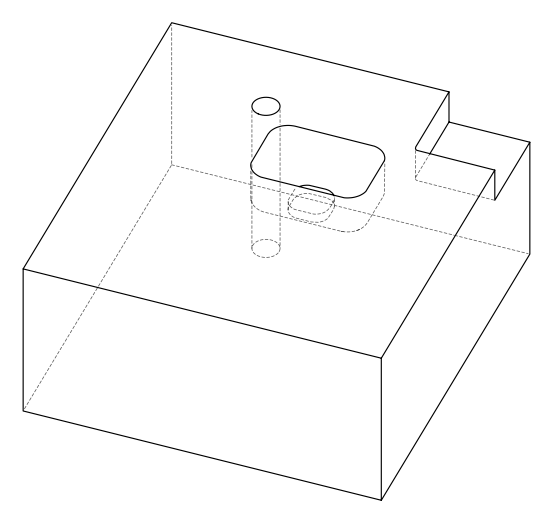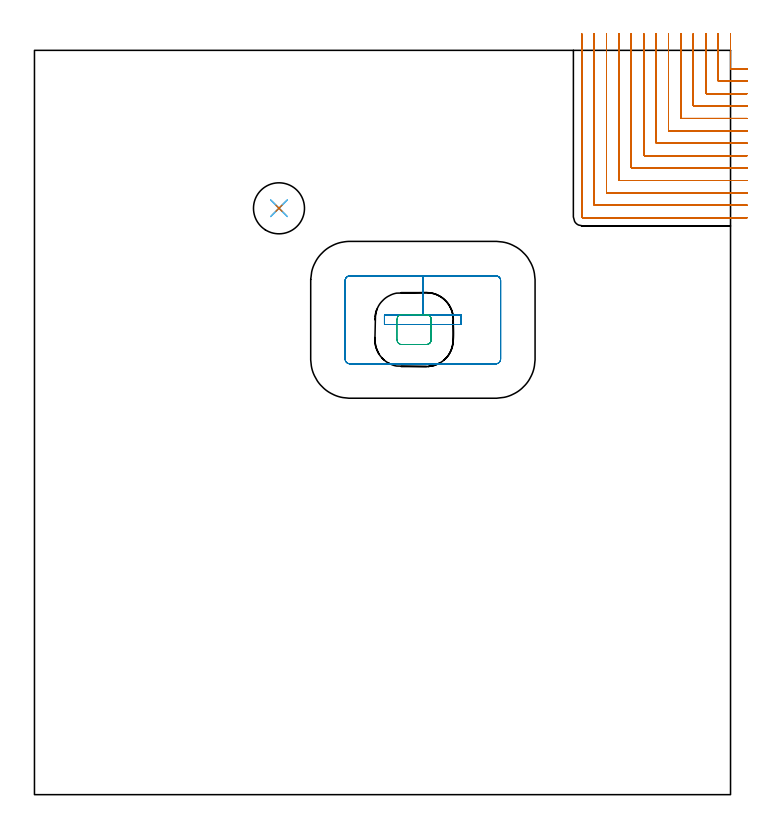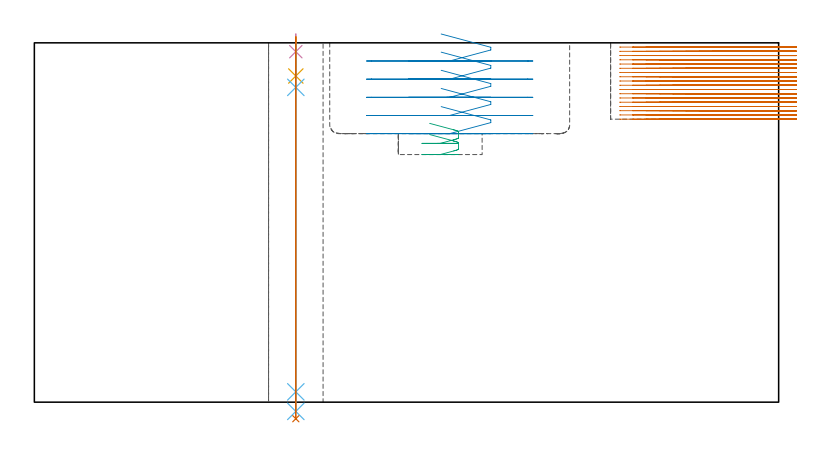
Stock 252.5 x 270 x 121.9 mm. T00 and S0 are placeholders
(PLAN: 7 operations, 6 tool changes, 43.9 min)
(1 MILL_CORNER_NOTCH_RECTANGULAR | CORNER_NOTCH_RECTANGULAR | NXT0201_008 | Follow Part, ap 1.5, ae 75% | 39.1 min | 93981 mm3)
(2 MILL_RECTANGULAR_POCKET | POCKET_RECTANGULAR_STRAIGHT | NXT0201_007 | Follow Part, ap 6.25, ae 75% | 3.24 min | 136791 mm3)
(3 MILL_RECTANGULAR_POCKET_1 | POCKET_RECTANGULAR_STRAIGHT_1 | UGT0201_008 | Follow Part, ap 4, ae 75% | 0.4 min | 4825 mm3)
(4 SPOT_DRILL | STEP1HOLE | NXT0321_9005460120000 | 0.05 min | 188 mm3)
(5 DRILL_BLIND_HOLE_INTO_CENTER | STEP1HOLE | NXT0301_046 | 0.05 min | 363 mm3)
(6 GUN_DRILL_THROUGH_HOLE | STEP1HOLE | UGT0307_003 | 0.59 min | 4269 mm3)
(7 SPADE_DRILL_TO_ENLARGE_THROUGH_HOLE | STEP1HOLE | UGT0306_009 | 0.52 min | 27923 mm3)
(TOOL NXT0201_008 | ENDMILL 6mm [2P460-0600-NA 1630] | D6 FL26 Z6)
(TOOL NXT0201_007 | ENDMILL 25mm [R216.25-25050GCK54P 1620] | D25 R3 FL54 Z5)
(TOOL UGT0201_008 | End Mill 16 mm | D16 FL32 Z4)
(TOOL NXT0321_9005460120000 | NC Spot Drill, 142deg, 12mm, Carbide, Uncoated | D12 PA142 FL30 Z2)
(TOOL NXT0301_046 | Carbide Drill 7.5mm [860.1-0750-038A1-MM 2214] | D7.5 PA140 FL53 Z2)
(TOOL UGT0307_003 | Gun Drill 7 mm | D7 PA130 FL24 Z1)
(TOOL UGT0306_009 | Spade Drill 18.5mm | D18.5 PA132 FL10 Z2)
(OP 1 MILL_CORNER_NOTCH_RECTANGULAR)
G17 G21 G94 G90
T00 M6
G54
G17 G0 G90 X252.5 Y276. S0 M3
G43 Z131.9 H1
Z120.461
G94 G1 Y273. F250.
Y263.596 F500.
G3 X252.796 Y263.3 R0.3
G1 X255.5
X258.5 F250.
G0 Z131.9
X248. Y276.
Z120.461
G1 Y273.
Y259.097 F500.
G3 X248.297 Y258.8 R0.3
G1 X255.5
X258.5 F250.
G0 Z131.9
X243.5 Y276.
Z120.461
G1 Y273.
Y254.597 F500.
G3 X243.797 Y254.3 R0.3
G1 X255.5
X258.5 F250.
G0 Z131.9
X239. Y276.
Z120.461
G1 Y273.
Y250.097 F500.
G3 X239.297 Y249.8 R0.3
G1 X255.5
X258.5 F250.
G0 Z131.9
X234.5 Y276.
Z120.461
G1 Y273.
Y245.597 F500.
G3 X234.797 Y245.3 R0.3
G1 X255.5
X258.5 F250.
G0 Z131.9
X230. Y276.
Z120.461
G1 Y273.
Y241.097 F500.
G3 X230.297 Y240.8 R0.3
G1 X255.5
X258.5 F250.
G0 Z131.9
X225.5 Y276.
Z120.461
G1 Y273.
Y236.597 F500.
G3 X225.797 Y236.3 R0.3
G1 X255.5
X258.5 F250.
G0 Z131.9
X221. Y276.
Z120.461
G1 Y273.
Y232.097 F500.
G3 X221.297 Y231.8 R0.3
G1 X255.5
X258.5 F250.
G0 Z131.9
X216.5 Y276.
Z120.461
G1 Y273.
Y227.598 F500.
G3 X216.798 Y227.3 R0.3
G1 X255.5
X258.5 F250.
G0 Z131.9
X212. Y276.
Z120.461
G1 Y273.
Y223.098 F500.
G3 X212.298 Y222.8 R0.3
G1 X255.5
X258.5 F250.
G0 Z131.9
X207.5 Y276.
Z120.461
G1 Y273.
Y218.598 F500.
G3 X207.798 Y218.3 R0.3
G1 X255.5
X258.5 F250.
G0 Z131.9
X203. Y276.
Z120.461
G1 Y273.
Y214.098 F500.
G3 X203.298 Y213.8 R0.3
G1 X255.5
X258.5 F250.
G0 Z131.9
X198.5 Y276.
Z120.461
G1 Y273.
Y209.6 F500.
G3 X198.8 Y209.3 R0.3
G1 X255.5
X258.5 F250.
G0 Z131.9
X252.5 Y276.
Z119.022
G1 Y273.
Y263.596 F500.
G3 X252.796 Y263.3 R0.3
G1 X255.5
X258.5 F250.
G0 Z131.9
X248. Y276.
Z119.022
G1 Y273.
Y259.097 F500.
G3 X248.297 Y258.8 R0.3
G1 X255.5
X258.5 F250.
G0 Z131.9
X243.5 Y276.
Z119.022
G1 Y273.
Y254.597 F500.
G3 X243.797 Y254.3 R0.3
G1 X255.5
X258.5 F250.
G0 Z131.9
X239. Y276.
Z119.022
G1 Y273.
Y250.097 F500.
G3 X239.297 Y249.8 R0.3
G1 X255.5
X258.5 F250.
G0 Z131.9
X234.5 Y276.
Z119.022
G1 Y273.
Y245.597 F500.
G3 X234.797 Y245.3 R0.3
G1 X255.5
X258.5 F250.
G0 Z131.9
X230. Y276.
Z119.022
G1 Y273.
Y241.097 F500.
G3 X230.297 Y240.8 R0.3
G1 X255.5
X258.5 F250.
G0 Z131.9
X225.5 Y276.
Z119.022
G1 Y273.
Y236.597 F500.
G3 X225.797 Y236.3 R0.3
G1 X255.5
X258.5 F250.
G0 Z131.9
X221. Y276.
Z119.022
G1 Y273.
Y232.097 F500.
G3 X221.297 Y231.8 R0.3
G1 X255.5
X258.5 F250.
G0 Z131.9
X216.5 Y276.
Z119.022
G1 Y273.
Y227.598 F500.
G3 X216.798 Y227.3 R0.3
G1 X255.5
X258.5 F250.
G0 Z131.9
X212. Y276.
Z119.022
G1 Y273.
Y223.098 F500.
G3 X212.298 Y222.8 R0.3
G1 X255.5
X258.5 F250.
G0 Z131.9
X207.5 Y276.
Z119.022
G1 Y273.
Y218.598 F500.
G3 X207.798 Y218.3 R0.3
G1 X255.5
X258.5 F250.
G0 Z131.9
X203. Y276.
Z119.022
G1 Y273.
Y214.098 F500.
G3 X203.298 Y213.8 R0.3
G1 X255.5
X258.5 F250.
G0 Z131.9
X198.5 Y276.
Z119.022
G1 Y273.
Y209.6 F500.
G3 X198.8 Y209.3 R0.3
G1 X255.5
X258.5 F250.
G0 Z131.9
X252.5 Y276.
Z117.583
G1 Y273.
Y263.596 F500.
G3 X252.796 Y263.3 R0.3
G1 X255.5
X258.5 F250.
G0 Z131.9
X248. Y276.
Z117.583
G1 Y273.
Y259.097 F500.
G3 X248.297 Y258.8 R0.3
G1 X255.5
X258.5 F250.
G0 Z131.9
X243.5 Y276.
Z117.583
G1 Y273.
Y254.597 F500.
G3 X243.797 Y254.3 R0.3
G1 X255.5
X258.5 F250.
G0 Z131.9
X239. Y276.
Z117.583
G1 Y273.
Y250.097 F500.
G3 X239.297 Y249.8 R0.3
G1 X255.5
X258.5 F250.
G0 Z131.9
X234.5 Y276.
Z117.583
G1 Y273.
Y245.597 F500.
G3 X234.797 Y245.3 R0.3
G1 X255.5
X258.5 F250.
G0 Z131.9
X230. Y276.
Z117.583
G1 Y273.
Y241.097 F500.
G3 X230.297 Y240.8 R0.3
G1 X255.5
X258.5 F250.
G0 Z131.9
X225.5 Y276.
Z117.583
G1 Y273.
Y236.597 F500.
G3 X225.797 Y236.3 R0.3
G1 X255.5
X258.5 F250.
G0 Z131.9
X221. Y276.
Z117.583
G1 Y273.
Y232.097 F500.
G3 X221.297 Y231.8 R0.3
G1 X255.5
X258.5 F250.
G0 Z131.9
X216.5 Y276.
Z117.583
G1 Y273.
Y227.598 F500.
G3 X216.798 Y227.3 R0.3
G1 X255.5
X258.5 F250.
G0 Z131.9
X212. Y276.
Z117.583
G1 Y273.
Y223.098 F500.
G3 X212.298 Y222.8 R0.3
G1 X255.5
X258.5 F250.
G0 Z131.9
X207.5 Y276.
Z117.583
G1 Y273.
Y218.598 F500.
G3 X207.798 Y218.3 R0.3
G1 X255.5
X258.5 F250.
G0 Z131.9
X203. Y276.
Z117.583
G1 Y273.
Y214.098 F500.
G3 X203.298 Y213.8 R0.3
G1 X255.5
X258.5 F250.
G0 Z131.9
X198.5 Y276.
Z117.583
G1 Y273.
Y209.6 F500.
G3 X198.8 Y209.3 R0.3
G1 X255.5
X258.5 F250.
G0 Z131.9
X252.5 Y276.
Z116.144
G1 Y273.
Y263.596 F500.
G3 X252.796 Y263.3 R0.3
G1 X255.5
X258.5 F250.
G0 Z131.9
X248. Y276.
Z116.144
G1 Y273.
Y259.097 F500.
G3 X248.297 Y258.8 R0.3
G1 X255.5
X258.5 F250.
G0 Z131.9
X243.5 Y276.
Z116.144
G1 Y273.
Y254.597 F500.
G3 X243.797 Y254.3 R0.3
G1 X255.5
X258.5 F250.
G0 Z131.9
X239. Y276.
Z116.144
G1 Y273.
Y250.097 F500.
G3 X239.297 Y249.8 R0.3
G1 X255.5
X258.5 F250.
G0 Z131.9
X234.5 Y276.
Z116.144
G1 Y273.
Y245.597 F500.
G3 X234.797 Y245.3 R0.3
G1 X255.5
X258.5 F250.
G0 Z131.9
X230. Y276.
Z116.144
G1 Y273.
Y241.097 F500.
G3 X230.297 Y240.8 R0.3
G1 X255.5
X258.5 F250.
G0 Z131.9
X225.5 Y276.
Z116.144
G1 Y273.
Y236.597 F500.
G3 X225.797 Y236.3 R0.3
G1 X255.5
X258.5 F250.
G0 Z131.9
X221. Y276.
Z116.144
G1 Y273.
Y232.097 F500.
G3 X221.297 Y231.8 R0.3
G1 X255.5
X258.5 F250.
G0 Z131.9
X216.5 Y276.
Z116.144
G1 Y273.
Y227.598 F500.
G3 X216.798 Y227.3 R0.3
G1 X255.5
X258.5 F250.
G0 Z131.9
X212. Y276.
Z116.144
G1 Y273.
Y223.098 F500.
G3 X212.298 Y222.8 R0.3
G1 X255.5
X258.5 F250.
G0 Z131.9
X207.5 Y276.
Z116.144
G1 Y273.
Y218.598 F500.
G3 X207.798 Y218.3 R0.3
G1 X255.5
X258.5 F250.
G0 Z131.9
X203. Y276.
Z116.144
G1 Y273.
Y214.098 F500.
G3 X203.298 Y213.8 R0.3
G1 X255.5
X258.5 F250.
G0 Z131.9
X198.5 Y276.
Z116.144
G1 Y273.
Y209.6 F500.
G3 X198.8 Y209.3 R0.3
G1 X255.5
X258.5 F250.
G0 Z131.9
X252.5 Y276.
Z114.705
G1 Y273.
Y263.596 F500.
G3 X252.796 Y263.3 R0.3
G1 X255.5
X258.5 F250.
G0 Z131.9
X248. Y276.
Z114.705
G1 Y273.
Y259.097 F500.
G3 X248.297 Y258.8 R0.3
G1 X255.5
X258.5 F250.
G0 Z131.9
X243.5 Y276.
Z114.705
G1 Y273.
Y254.597 F500.
G3 X243.797 Y254.3 R0.3
G1 X255.5
X258.5 F250.
G0 Z131.9
X239. Y276.
Z114.705
G1 Y273.
Y250.097 F500.
G3 X239.297 Y249.8 R0.3
G1 X255.5
X258.5 F250.
G0 Z131.9
X234.5 Y276.
Z114.705
G1 Y273.
Y245.597 F500.
G3 X234.797 Y245.3 R0.3
G1 X255.5
X258.5 F250.
G0 Z131.9
X230. Y276.
Z114.705
G1 Y273.
Y241.097 F500.
G3 X230.297 Y240.8 R0.3
G1 X255.5
X258.5 F250.
G0 Z131.9
X225.5 Y276.
Z114.705
G1 Y273.
Y236.597 F500.
G3 X225.797 Y236.3 R0.3
G1 X255.5
X258.5 F250.
G0 Z131.9
X221. Y276.
Z114.705
G1 Y273.
Y232.097 F500.
G3 X221.297 Y231.8 R0.3
G1 X255.5
X258.5 F250.
G0 Z131.9
X216.5 Y276.
Z114.705
G1 Y273.
Y227.598 F500.
G3 X216.798 Y227.3 R0.3
G1 X255.5
X258.5 F250.
G0 Z131.9
X212. Y276.
Z114.705
G1 Y273.
Y223.098 F500.
G3 X212.298 Y222.8 R0.3
G1 X255.5
X258.5 F250.
G0 Z131.9
X207.5 Y276.
Z114.705
G1 Y273.
Y218.598 F500.
G3 X207.798 Y218.3 R0.3
G1 X255.5
X258.5 F250.
G0 Z131.9
X203. Y276.
Z114.705
G1 Y273.
Y214.098 F500.
G3 X203.298 Y213.8 R0.3
G1 X255.5
X258.5 F250.
G0 Z131.9
X198.5 Y276.
Z114.705
G1 Y273.
Y209.6 F500.
G3 X198.8 Y209.3 R0.3
G1 X255.5
X258.5 F250.
G0 Z131.9
X252.5 Y276.
Z113.267
G1 Y273.
Y263.596 F500.
G3 X252.796 Y263.3 R0.3
G1 X255.5
X258.5 F250.
G0 Z131.9
X248. Y276.
Z113.267
G1 Y273.
Y259.097 F500.
G3 X248.297 Y258.8 R0.3
G1 X255.5
X258.5 F250.
G0 Z131.9
X243.5 Y276.
Z113.267
G1 Y273.
Y254.597 F500.
G3 X243.797 Y254.3 R0.3
G1 X255.5
X258.5 F250.
G0 Z131.9
X239. Y276.
Z113.267
G1 Y273.
Y250.097 F500.
G3 X239.297 Y249.8 R0.3
G1 X255.5
X258.5 F250.
G0 Z131.9
X234.5 Y276.
Z113.267
G1 Y273.
Y245.597 F500.
G3 X234.797 Y245.3 R0.3
G1 X255.5
X258.5 F250.
G0 Z131.9
X230. Y276.
Z113.267
G1 Y273.
Y241.097 F500.
G3 X230.297 Y240.8 R0.3
G1 X255.5
X258.5 F250.
G0 Z131.9
X225.5 Y276.
Z113.267
G1 Y273.
Y236.597 F500.
G3 X225.797 Y236.3 R0.3
G1 X255.5
X258.5 F250.
G0 Z131.9
X221. Y276.
Z113.267
G1 Y273.
Y232.097 F500.
G3 X221.297 Y231.8 R0.3
G1 X255.5
X258.5 F250.
G0 Z131.9
X216.5 Y276.
Z113.267
G1 Y273.
Y227.598 F500.
G3 X216.798 Y227.3 R0.3
G1 X255.5
X258.5 F250.
G0 Z131.9
X212. Y276.
Z113.267
G1 Y273.
Y223.098 F500.
G3 X212.298 Y222.8 R0.3
G1 X255.5
X258.5 F250.
G0 Z131.9
X207.5 Y276.
Z113.267
G1 Y273.
Y218.598 F500.
G3 X207.798 Y218.3 R0.3
G1 X255.5
X258.5 F250.
G0 Z131.9
X203. Y276.
Z113.267
G1 Y273.
Y214.098 F500.
G3 X203.298 Y213.8 R0.3
G1 X255.5
X258.5 F250.
G0 Z131.9
X198.5 Y276.
Z113.267
G1 Y273.
Y209.6 F500.
G3 X198.8 Y209.3 R0.3
G1 X255.5
X258.5 F250.
G0 Z131.9
X252.5 Y276.
Z111.828
G1 Y273.
Y263.596 F500.
G3 X252.796 Y263.3 R0.3
G1 X255.5
X258.5 F250.
G0 Z131.9
X248. Y276.
Z111.828
G1 Y273.
Y259.097 F500.
G3 X248.297 Y258.8 R0.3
G1 X255.5
X258.5 F250.
G0 Z131.9
X243.5 Y276.
Z111.828
G1 Y273.
Y254.597 F500.
G3 X243.797 Y254.3 R0.3
G1 X255.5
X258.5 F250.
G0 Z131.9
X239. Y276.
Z111.828
G1 Y273.
Y250.097 F500.
G3 X239.297 Y249.8 R0.3
G1 X255.5
X258.5 F250.
G0 Z131.9
X234.5 Y276.
Z111.828
G1 Y273.
Y245.597 F500.
G3 X234.797 Y245.3 R0.3
G1 X255.5
X258.5 F250.
G0 Z131.9
X230. Y276.
Z111.828
G1 Y273.
Y241.097 F500.
G3 X230.297 Y240.8 R0.3
G1 X255.5
X258.5 F250.
G0 Z131.9
X225.5 Y276.
Z111.828
G1 Y273.
Y236.597 F500.
G3 X225.797 Y236.3 R0.3
G1 X255.5
X258.5 F250.
G0 Z131.9
X221. Y276.
Z111.828
G1 Y273.
Y232.097 F500.
G3 X221.297 Y231.8 R0.3
G1 X255.5
X258.5 F250.
G0 Z131.9
X216.5 Y276.
Z111.828
G1 Y273.
Y227.598 F500.
G3 X216.798 Y227.3 R0.3
G1 X255.5
X258.5 F250.
G0 Z131.9
X212. Y276.
Z111.828
G1 Y273.
Y223.098 F500.
G3 X212.298 Y222.8 R0.3
G1 X255.5
X258.5 F250.
G0 Z131.9
X207.5 Y276.
Z111.828
G1 Y273.
Y218.598 F500.
G3 X207.798 Y218.3 R0.3
G1 X255.5
X258.5 F250.
G0 Z131.9
X203. Y276.
Z111.828
G1 Y273.
Y214.098 F500.
G3 X203.298 Y213.8 R0.3
G1 X255.5
X258.5 F250.
G0 Z131.9
X198.5 Y276.
Z111.828
G1 Y273.
Y209.6 F500.
G3 X198.8 Y209.3 R0.3
G1 X255.5
X258.5 F250.
G0 Z131.9
X252.5 Y276.
Z110.389
G1 Y273.
Y263.596 F500.
G3 X252.796 Y263.3 R0.3
G1 X255.5
X258.5 F250.
G0 Z131.9
X248. Y276.
Z110.389
G1 Y273.
Y259.097 F500.
G3 X248.297 Y258.8 R0.3
G1 X255.5
X258.5 F250.
G0 Z131.9
X243.5 Y276.
Z110.389
G1 Y273.
Y254.597 F500.
G3 X243.797 Y254.3 R0.3
G1 X255.5
X258.5 F250.
G0 Z131.9
X239. Y276.
Z110.389
G1 Y273.
Y250.097 F500.
G3 X239.297 Y249.8 R0.3
G1 X255.5
X258.5 F250.
G0 Z131.9
X234.5 Y276.
Z110.389
G1 Y273.
Y245.597 F500.
G3 X234.797 Y245.3 R0.3
G1 X255.5
X258.5 F250.
G0 Z131.9
X230. Y276.
Z110.389
G1 Y273.
Y241.097 F500.
G3 X230.297 Y240.8 R0.3
G1 X255.5
X258.5 F250.
G0 Z131.9
X225.5 Y276.
Z110.389
G1 Y273.
Y236.597 F500.
G3 X225.797 Y236.3 R0.3
G1 X255.5
X258.5 F250.
G0 Z131.9
X221. Y276.
Z110.389
G1 Y273.
Y232.097 F500.
G3 X221.297 Y231.8 R0.3
G1 X255.5
X258.5 F250.
G0 Z131.9
X216.5 Y276.
Z110.389
G1 Y273.
Y227.598 F500.
G3 X216.798 Y227.3 R0.3
G1 X255.5
X258.5 F250.
G0 Z131.9
X212. Y276.
Z110.389
G1 Y273.
Y223.098 F500.
G3 X212.298 Y222.8 R0.3
G1 X255.5
X258.5 F250.
G0 Z131.9
X207.5 Y276.
Z110.389
G1 Y273.
Y218.598 F500.
G3 X207.798 Y218.3 R0.3
G1 X255.5
X258.5 F250.
G0 Z131.9
X203. Y276.
Z110.389
G1 Y273.
Y214.098 F500.
G3 X203.298 Y213.8 R0.3
G1 X255.5
X258.5 F250.
G0 Z131.9
X198.5 Y276.
Z110.389
G1 Y273.
Y209.6 F500.
G3 X198.8 Y209.3 R0.3
G1 X255.5
X258.5 F250.
G0 Z131.9
X252.5 Y276.
Z108.95
G1 Y273.
Y263.596 F500.
G3 X252.796 Y263.3 R0.3
G1 X255.5
X258.5 F250.
G0 Z131.9
X248. Y276.
Z108.95
G1 Y273.
Y259.097 F500.
G3 X248.297 Y258.8 R0.3
G1 X255.5
X258.5 F250.
G0 Z131.9
X243.5 Y276.
Z108.95
G1 Y273.
Y254.597 F500.
G3 X243.797 Y254.3 R0.3
G1 X255.5
X258.5 F250.
G0 Z131.9
X239. Y276.
Z108.95
G1 Y273.
Y250.097 F500.
G3 X239.297 Y249.8 R0.3
G1 X255.5
X258.5 F250.
G0 Z131.9
X234.5 Y276.
Z108.95
G1 Y273.
Y245.597 F500.
G3 X234.797 Y245.3 R0.3
G1 X255.5
X258.5 F250.
G0 Z131.9
X230. Y276.
Z108.95
G1 Y273.
Y241.097 F500.
G3 X230.297 Y240.8 R0.3
G1 X255.5
X258.5 F250.
G0 Z131.9
X225.5 Y276.
Z108.95
G1 Y273.
Y236.597 F500.
G3 X225.797 Y236.3 R0.3
G1 X255.5
X258.5 F250.
G0 Z131.9
X221. Y276.
Z108.95
G1 Y273.
Y232.097 F500.
G3 X221.297 Y231.8 R0.3
G1 X255.5
X258.5 F250.
G0 Z131.9
X216.5 Y276.
Z108.95
G1 Y273.
Y227.598 F500.
G3 X216.798 Y227.3 R0.3
G1 X255.5
X258.5 F250.
G0 Z131.9
X212. Y276.
Z108.95
G1 Y273.
Y223.098 F500.
G3 X212.298 Y222.8 R0.3
G1 X255.5
X258.5 F250.
G0 Z131.9
X207.5 Y276.
Z108.95
G1 Y273.
Y218.598 F500.
G3 X207.798 Y218.3 R0.3
G1 X255.5
X258.5 F250.
G0 Z131.9
X203. Y276.
Z108.95
G1 Y273.
Y214.098 F500.
G3 X203.298 Y213.8 R0.3
G1 X255.5
X258.5 F250.
G0 Z131.9
X198.5 Y276.
Z108.95
G1 Y273.
Y209.6 F500.
G3 X198.8 Y209.3 R0.3
G1 X255.5
X258.5 F250.
G0 Z131.9
X252.5 Y276.
Z107.511
G1 Y273.
Y263.596 F500.
G3 X252.796 Y263.3 R0.3
G1 X255.5
X258.5 F250.
G0 Z131.9
X248. Y276.
Z107.511
G1 Y273.
Y259.097 F500.
G3 X248.297 Y258.8 R0.3
G1 X255.5
X258.5 F250.
G0 Z131.9
X243.5 Y276.
Z107.511
G1 Y273.
Y254.597 F500.
G3 X243.797 Y254.3 R0.3
G1 X255.5
X258.5 F250.
G0 Z131.9
X239. Y276.
Z107.511
G1 Y273.
Y250.097 F500.
G3 X239.297 Y249.8 R0.3
G1 X255.5
X258.5 F250.
G0 Z131.9
X234.5 Y276.
Z107.511
G1 Y273.
Y245.597 F500.
G3 X234.797 Y245.3 R0.3
G1 X255.5
X258.5 F250.
G0 Z131.9
X230. Y276.
Z107.511
G1 Y273.
Y241.097 F500.
G3 X230.297 Y240.8 R0.3
G1 X255.5
X258.5 F250.
G0 Z131.9
X225.5 Y276.
Z107.511
G1 Y273.
Y236.597 F500.
G3 X225.797 Y236.3 R0.3
G1 X255.5
X258.5 F250.
G0 Z131.9
X221. Y276.
Z107.511
G1 Y273.
Y232.097 F500.
G3 X221.297 Y231.8 R0.3
G1 X255.5
X258.5 F250.
G0 Z131.9
X216.5 Y276.
Z107.511
G1 Y273.
Y227.598 F500.
G3 X216.798 Y227.3 R0.3
G1 X255.5
X258.5 F250.
G0 Z131.9
X212. Y276.
Z107.511
G1 Y273.
Y223.098 F500.
G3 X212.298 Y222.8 R0.3
G1 X255.5
X258.5 F250.
G0 Z131.9
X207.5 Y276.
Z107.511
G1 Y273.
Y218.598 F500.
G3 X207.798 Y218.3 R0.3
G1 X255.5
X258.5 F250.
G0 Z131.9
X203. Y276.
Z107.511
G1 Y273.
Y214.098 F500.
G3 X203.298 Y213.8 R0.3
G1 X255.5
X258.5 F250.
G0 Z131.9
X198.5 Y276.
Z107.511
G1 Y273.
Y209.6 F500.
G3 X198.8 Y209.3 R0.3
G1 X255.5
X258.5 F250.
G0 Z131.9
X252.5 Y276.
Z106.072
G1 Y273.
Y263.596 F500.
G3 X252.796 Y263.3 R0.3
G1 X255.5
X258.5 F250.
G0 Z131.9
X248. Y276.
Z106.072
G1 Y273.
Y259.097 F500.
G3 X248.297 Y258.8 R0.3
G1 X255.5
X258.5 F250.
G0 Z131.9
X243.5 Y276.
Z106.072
G1 Y273.
Y254.597 F500.
G3 X243.797 Y254.3 R0.3
G1 X255.5
X258.5 F250.
G0 Z131.9
X239. Y276.
Z106.072
G1 Y273.
Y250.097 F500.
G3 X239.297 Y249.8 R0.3
G1 X255.5
X258.5 F250.
G0 Z131.9
X234.5 Y276.
Z106.072
G1 Y273.
Y245.597 F500.
G3 X234.797 Y245.3 R0.3
G1 X255.5
X258.5 F250.
G0 Z131.9
X230. Y276.
Z106.072
G1 Y273.
Y241.097 F500.
G3 X230.297 Y240.8 R0.3
G1 X255.5
X258.5 F250.
G0 Z131.9
X225.5 Y276.
Z106.072
G1 Y273.
Y236.597 F500.
G3 X225.797 Y236.3 R0.3
G1 X255.5
X258.5 F250.
G0 Z131.9
X221. Y276.
Z106.072
G1 Y273.
Y232.097 F500.
G3 X221.297 Y231.8 R0.3
G1 X255.5
X258.5 F250.
G0 Z131.9
X216.5 Y276.
Z106.072
G1 Y273.
Y227.598 F500.
G3 X216.798 Y227.3 R0.3
G1 X255.5
X258.5 F250.
G0 Z131.9
X212. Y276.
Z106.072
G1 Y273.
Y223.098 F500.
G3 X212.298 Y222.8 R0.3
G1 X255.5
X258.5 F250.
G0 Z131.9
X207.5 Y276.
Z106.072
G1 Y273.
Y218.598 F500.
G3 X207.798 Y218.3 R0.3
G1 X255.5
X258.5 F250.
G0 Z131.9
X203. Y276.
Z106.072
G1 Y273.
Y214.098 F500.
G3 X203.298 Y213.8 R0.3
G1 X255.5
X258.5 F250.
G0 Z131.9
X198.5 Y276.
Z106.072
G1 Y273.
Y209.6 F500.
G3 X198.8 Y209.3 R0.3
G1 X255.5
X258.5 F250.
G0 Z131.9
X252.5 Y276.
Z104.633
G1 Y273.
Y263.596 F500.
G3 X252.796 Y263.3 R0.3
G1 X255.5
X258.5 F250.
G0 Z131.9
X248. Y276.
Z104.633
G1 Y273.
Y259.097 F500.
G3 X248.297 Y258.8 R0.3
G1 X255.5
X258.5 F250.
G0 Z131.9
X243.5 Y276.
Z104.633
G1 Y273.
Y254.597 F500.
G3 X243.797 Y254.3 R0.3
G1 X255.5
X258.5 F250.
G0 Z131.9
X239. Y276.
Z104.633
G1 Y273.
Y250.097 F500.
G3 X239.297 Y249.8 R0.3
G1 X255.5
X258.5 F250.
G0 Z131.9
X234.5 Y276.
Z104.633
G1 Y273.
Y245.597 F500.
G3 X234.797 Y245.3 R0.3
G1 X255.5
X258.5 F250.
G0 Z131.9
X230. Y276.
Z104.633
G1 Y273.
Y241.097 F500.
G3 X230.297 Y240.8 R0.3
G1 X255.5
X258.5 F250.
G0 Z131.9
X225.5 Y276.
Z104.633
G1 Y273.
Y236.597 F500.
G3 X225.797 Y236.3 R0.3
G1 X255.5
X258.5 F250.
G0 Z131.9
X221. Y276.
Z104.633
G1 Y273.
Y232.097 F500.
G3 X221.297 Y231.8 R0.3
G1 X255.5
X258.5 F250.
G0 Z131.9
X216.5 Y276.
Z104.633
G1 Y273.
Y227.598 F500.
G3 X216.798 Y227.3 R0.3
G1 X255.5
X258.5 F250.
G0 Z131.9
X212. Y276.
Z104.633
G1 Y273.
Y223.098 F500.
G3 X212.298 Y222.8 R0.3
G1 X255.5
X258.5 F250.
G0 Z131.9
X207.5 Y276.
Z104.633
G1 Y273.
Y218.598 F500.
G3 X207.798 Y218.3 R0.3
G1 X255.5
X258.5 F250.
G0 Z131.9
X203. Y276.
Z104.633
G1 Y273.
Y214.098 F500.
G3 X203.298 Y213.8 R0.3
G1 X255.5
X258.5 F250.
G0 Z131.9
X198.5 Y276.
Z104.633
G1 Y273.
Y209.6 F500.
G3 X198.8 Y209.3 R0.3
G1 X255.5
X258.5 F250.
G0 Z131.9
X252.5 Y276.
Z103.194
G1 Y273.
Y263.596 F500.
G3 X252.796 Y263.3 R0.3
G1 X255.5
X258.5 F250.
G0 Z131.9
X248. Y276.
Z103.194
G1 Y273.
Y259.097 F500.
G3 X248.297 Y258.8 R0.3
G1 X255.5
X258.5 F250.
G0 Z131.9
X243.5 Y276.
Z103.194
G1 Y273.
Y254.597 F500.
G3 X243.797 Y254.3 R0.3
G1 X255.5
X258.5 F250.
G0 Z131.9
X239. Y276.
Z103.194
G1 Y273.
Y250.097 F500.
G3 X239.297 Y249.8 R0.3
G1 X255.5
X258.5 F250.
G0 Z131.9
X234.5 Y276.
Z103.194
G1 Y273.
Y245.597 F500.
G3 X234.797 Y245.3 R0.3
G1 X255.5
X258.5 F250.
G0 Z131.9
X230. Y276.
Z103.194
G1 Y273.
Y241.097 F500.
G3 X230.297 Y240.8 R0.3
G1 X255.5
X258.5 F250.
G0 Z131.9
X225.5 Y276.
Z103.194
G1 Y273.
Y236.597 F500.
G3 X225.797 Y236.3 R0.3
G1 X255.5
X258.5 F250.
G0 Z131.9
X221. Y276.
Z103.194
G1 Y273.
Y232.097 F500.
G3 X221.297 Y231.8 R0.3
G1 X255.5
X258.5 F250.
G0 Z131.9
X216.5 Y276.
Z103.194
G1 Y273.
Y227.598 F500.
G3 X216.798 Y227.3 R0.3
G1 X255.5
X258.5 F250.
G0 Z131.9
X212. Y276.
Z103.194
G1 Y273.
Y223.098 F500.
G3 X212.298 Y222.8 R0.3
G1 X255.5
X258.5 F250.
G0 Z131.9
X207.5 Y276.
Z103.194
G1 Y273.
Y218.598 F500.
G3 X207.798 Y218.3 R0.3
G1 X255.5
X258.5 F250.
G0 Z131.9
X203. Y276.
Z103.194
G1 Y273.
Y214.098 F500.
G3 X203.298 Y213.8 R0.3
G1 X255.5
X258.5 F250.
G0 Z131.9
X198.5 Y276.
Z103.194
G1 Y273.
Y209.6 F500.
G3 X198.8 Y209.3 R0.3
G1 X255.5
X258.5 F250.
G0 Z131.9
X252.5 Y276.
Z101.756
G1 Y273.
Y263.596 F500.
G3 X252.796 Y263.3 R0.3
G1 X255.5
X258.5 F250.
G0 Z131.9
X248. Y276.
Z101.756
G1 Y273.
Y259.097 F500.
G3 X248.297 Y258.8 R0.3
G1 X255.5
X258.5 F250.
G0 Z131.9
X243.5 Y276.
Z101.756
G1 Y273.
Y254.597 F500.
G3 X243.797 Y254.3 R0.3
G1 X255.5
X258.5 F250.
G0 Z131.9
X239. Y276.
Z101.756
G1 Y273.
Y250.097 F500.
G3 X239.297 Y249.8 R0.3
G1 X255.5
X258.5 F250.
G0 Z131.9
X234.5 Y276.
Z101.756
G1 Y273.
Y245.597 F500.
G3 X234.797 Y245.3 R0.3
G1 X255.5
X258.5 F250.
G0 Z131.9
X230. Y276.
Z101.756
G1 Y273.
Y241.097 F500.
G3 X230.297 Y240.8 R0.3
G1 X255.5
X258.5 F250.
G0 Z131.9
X225.5 Y276.
Z101.756
G1 Y273.
Y236.597 F500.
G3 X225.797 Y236.3 R0.3
G1 X255.5
X258.5 F250.
G0 Z131.9
X221. Y276.
Z101.756
G1 Y273.
Y232.097 F500.
G3 X221.297 Y231.8 R0.3
G1 X255.5
X258.5 F250.
G0 Z131.9
X216.5 Y276.
Z101.756
G1 Y273.
Y227.598 F500.
G3 X216.798 Y227.3 R0.3
G1 X255.5
X258.5 F250.
G0 Z131.9
X212. Y276.
Z101.756
G1 Y273.
Y223.098 F500.
G3 X212.298 Y222.8 R0.3
G1 X255.5
X258.5 F250.
G0 Z131.9
X207.5 Y276.
Z101.756
G1 Y273.
Y218.598 F500.
G3 X207.798 Y218.3 R0.3
G1 X255.5
X258.5 F250.
G0 Z131.9
X203. Y276.
Z101.756
G1 Y273.
Y214.098 F500.
G3 X203.298 Y213.8 R0.3
G1 X255.5
X258.5 F250.
G0 Z131.9
X198.5 Y276.
Z101.756
G1 Y273.
Y209.6 F500.
G3 X198.8 Y209.3 R0.3
G1 X255.5
X258.5 F250.
G0 Z131.9
X252.5 Y276.
Z100.317
G1 Y273.
Y263.596 F500.
G3 X252.796 Y263.3 R0.3
G1 X255.5
X258.5 F250.
G0 Z131.9
X248. Y276.
Z100.317
G1 Y273.
Y259.097 F500.
G3 X248.297 Y258.8 R0.3
G1 X255.5
X258.5 F250.
G0 Z131.9
X243.5 Y276.
Z100.317
G1 Y273.
Y254.597 F500.
G3 X243.797 Y254.3 R0.3
G1 X255.5
X258.5 F250.
G0 Z131.9
X239. Y276.
Z100.317
G1 Y273.
Y250.097 F500.
G3 X239.297 Y249.8 R0.3
G1 X255.5
X258.5 F250.
G0 Z131.9
X234.5 Y276.
Z100.317
G1 Y273.
Y245.597 F500.
G3 X234.797 Y245.3 R0.3
G1 X255.5
X258.5 F250.
G0 Z131.9
X230. Y276.
Z100.317
G1 Y273.
Y241.097 F500.
G3 X230.297 Y240.8 R0.3
G1 X255.5
X258.5 F250.
G0 Z131.9
X225.5 Y276.
Z100.317
G1 Y273.
Y236.597 F500.
G3 X225.797 Y236.3 R0.3
G1 X255.5
X258.5 F250.
G0 Z131.9
X221. Y276.
Z100.317
G1 Y273.
Y232.097 F500.
G3 X221.297 Y231.8 R0.3
G1 X255.5
X258.5 F250.
G0 Z131.9
X216.5 Y276.
Z100.317
G1 Y273.
Y227.598 F500.
G3 X216.798 Y227.3 R0.3
G1 X255.5
X258.5 F250.
G0 Z131.9
X212. Y276.
Z100.317
G1 Y273.
Y223.098 F500.
G3 X212.298 Y222.8 R0.3
G1 X255.5
X258.5 F250.
G0 Z131.9
X207.5 Y276.
Z100.317
G1 Y273.
Y218.598 F500.
G3 X207.798 Y218.3 R0.3
G1 X255.5
X258.5 F250.
G0 Z131.9
X203. Y276.
Z100.317
G1 Y273.
Y214.098 F500.
G3 X203.298 Y213.8 R0.3
G1 X255.5
X258.5 F250.
G0 Z131.9
X198.5 Y276.
Z100.317
G1 Y273.
Y209.6 F500.
G3 X198.8 Y209.3 R0.3
G1 X255.5
X258.5 F250.
G0 Z131.9
X252.5 Y276.
Z98.878
G1 Y273.
Y263.596 F500.
G3 X252.796 Y263.3 R0.3
G1 X255.5
X258.5 F250.
G0 Z131.9
X248. Y276.
Z98.878
G1 Y273.
Y259.097 F500.
G3 X248.297 Y258.8 R0.3
G1 X255.5
X258.5 F250.
G0 Z131.9
X243.5 Y276.
Z98.878
G1 Y273.
Y254.597 F500.
G3 X243.797 Y254.3 R0.3
G1 X255.5
X258.5 F250.
G0 Z131.9
X239. Y276.
Z98.878
G1 Y273.
Y250.097 F500.
G3 X239.297 Y249.8 R0.3
G1 X255.5
X258.5 F250.
G0 Z131.9
X234.5 Y276.
Z98.878
G1 Y273.
Y245.597 F500.
G3 X234.797 Y245.3 R0.3
G1 X255.5
X258.5 F250.
G0 Z131.9
X230. Y276.
Z98.878
G1 Y273.
Y241.097 F500.
G3 X230.297 Y240.8 R0.3
G1 X255.5
X258.5 F250.
G0 Z131.9
X225.5 Y276.
Z98.878
G1 Y273.
Y236.597 F500.
G3 X225.797 Y236.3 R0.3
G1 X255.5
X258.5 F250.
G0 Z131.9
X221. Y276.
Z98.878
G1 Y273.
Y232.097 F500.
G3 X221.297 Y231.8 R0.3
G1 X255.5
X258.5 F250.
G0 Z131.9
X216.5 Y276.
Z98.878
G1 Y273.
Y227.598 F500.
G3 X216.798 Y227.3 R0.3
G1 X255.5
X258.5 F250.
G0 Z131.9
X212. Y276.
Z98.878
G1 Y273.
Y223.098 F500.
G3 X212.298 Y222.8 R0.3
G1 X255.5
X258.5 F250.
G0 Z131.9
X207.5 Y276.
Z98.878
G1 Y273.
Y218.598 F500.
G3 X207.798 Y218.3 R0.3
G1 X255.5
X258.5 F250.
G0 Z131.9
X203. Y276.
Z98.878
G1 Y273.
Y214.098 F500.
G3 X203.298 Y213.8 R0.3
G1 X255.5
X258.5 F250.
G0 Z131.9
X198.5 Y276.
Z98.878
G1 Y273.
Y209.6 F500.
G3 X198.8 Y209.3 R0.3
G1 X255.5
X258.5 F250.
G0 Z131.9
X252.5 Y276.
Z97.439
G1 Y273.
Y263.596 F500.
G3 X252.796 Y263.3 R0.3
G1 X255.5
X258.5 F250.
G0 Z131.9
X248. Y276.
Z97.439
G1 Y273.
Y259.097 F500.
G3 X248.297 Y258.8 R0.3
G1 X255.5
X258.5 F250.
G0 Z131.9
X243.5 Y276.
Z97.439
G1 Y273.
Y254.597 F500.
G3 X243.797 Y254.3 R0.3
G1 X255.5
X258.5 F250.
G0 Z131.9
X239. Y276.
Z97.439
G1 Y273.
Y250.097 F500.
G3 X239.297 Y249.8 R0.3
G1 X255.5
X258.5 F250.
G0 Z131.9
X234.5 Y276.
Z97.439
G1 Y273.
Y245.597 F500.
G3 X234.797 Y245.3 R0.3
G1 X255.5
X258.5 F250.
G0 Z131.9
X230. Y276.
Z97.439
G1 Y273.
Y241.097 F500.
G3 X230.297 Y240.8 R0.3
G1 X255.5
X258.5 F250.
G0 Z131.9
X225.5 Y276.
Z97.439
G1 Y273.
Y236.597 F500.
G3 X225.797 Y236.3 R0.3
G1 X255.5
X258.5 F250.
G0 Z131.9
X221. Y276.
Z97.439
G1 Y273.
Y232.097 F500.
G3 X221.297 Y231.8 R0.3
G1 X255.5
X258.5 F250.
G0 Z131.9
X216.5 Y276.
Z97.439
G1 Y273.
Y227.598 F500.
G3 X216.798 Y227.3 R0.3
G1 X255.5
X258.5 F250.
G0 Z131.9
X212. Y276.
Z97.439
G1 Y273.
Y223.098 F500.
G3 X212.298 Y222.8 R0.3
G1 X255.5
X258.5 F250.
G0 Z131.9
X207.5 Y276.
Z97.439
G1 Y273.
Y218.598 F500.
G3 X207.798 Y218.3 R0.3
G1 X255.5
X258.5 F250.
G0 Z131.9
X203. Y276.
Z97.439
G1 Y273.
Y214.098 F500.
G3 X203.298 Y213.8 R0.3
G1 X255.5
X258.5 F250.
G0 Z131.9
X198.5 Y276.
Z97.439
G1 Y273.
Y209.6 F500.
G3 X198.8 Y209.3 R0.3
G1 X255.5
X258.5 F250.
G0 Z131.9
X252.5 Y276.
Z96.
G1 Y273.
Y263.596 F500.
G3 X252.796 Y263.3 R0.3
G1 X255.5
X258.5 F250.
G0 Z131.9
X248. Y276.
Z96.
G1 Y273.
Y259.097 F500.
G3 X248.297 Y258.8 R0.3
G1 X255.5
X258.5 F250.
G0 Z131.9
X243.5 Y276.
Z96.
G1 Y273.
Y254.597 F500.
G3 X243.797 Y254.3 R0.3
G1 X255.5
X258.5 F250.
G0 Z131.9
X239. Y276.
Z96.
G1 Y273.
Y250.097 F500.
G3 X239.297 Y249.8 R0.3
G1 X255.5
X258.5 F250.
G0 Z131.9
X234.5 Y276.
Z96.
G1 Y273.
Y245.597 F500.
G3 X234.797 Y245.3 R0.3
G1 X255.5
X258.5 F250.
G0 Z131.9
X230. Y276.
Z96.
G1 Y273.
Y241.097 F500.
G3 X230.297 Y240.8 R0.3
G1 X255.5
X258.5 F250.
G0 Z131.9
X225.5 Y276.
Z96.
G1 Y273.
Y236.597 F500.
G3 X225.797 Y236.3 R0.3
G1 X255.5
X258.5 F250.
G0 Z131.9
X221. Y276.
Z96.
G1 Y273.
Y232.097 F500.
G3 X221.297 Y231.8 R0.3
G1 X255.5
X258.5 F250.
G0 Z131.9
X216.5 Y276.
Z96.
G1 Y273.
Y227.598 F500.
G3 X216.798 Y227.3 R0.3
G1 X255.5
X258.5 F250.
G0 Z131.9
X212. Y276.
Z96.
G1 Y273.
Y223.098 F500.
G3 X212.298 Y222.8 R0.3
G1 X255.5
X258.5 F250.
G0 Z131.9
X207.5 Y276.
Z96.
G1 Y273.
Y218.598 F500.
G3 X207.798 Y218.3 R0.3
G1 X255.5
X258.5 F250.
G0 Z131.9
X203. Y276.
Z96.
G1 Y273.
Y214.098 F500.
G3 X203.298 Y213.8 R0.3
G1 X255.5
X258.5 F250.
G0 Z131.9
X198.5 Y276.
Z96.
G1 Y273.
Y209.6 F500.
G3 X198.8 Y209.3 R0.3
G1 X255.5
X258.5 F250.
G0 Z131.9
M5
M2
(OP 2 MILL_RECTANGULAR_POCKET)
G17 G21 G94 G90
T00 M6
G54
G17 G0 G90 X138.014 Y170.55 S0 M3
G43 Z131.9 H1
Z124.9
G94 G1 X154.85 Z120.389 F250.
Y173.95 Z119.478
X140.9 Z115.74
X126.95 F500.
Y170.55
X154.85
Y173.95
X140.9
Y188.2
X114.4
G3 X112.7 Y186.5 R1.7
G1 Y158.
G3 X114.4 Y156.3 R1.7
G1 X167.4
G3 X169.1 Y158. R1.7
G1 Y186.5
G3 X167.4 Y188.2 R1.7
G1 X140.9
X139.9
G0 X138.014 Y170.55 Z118.74
G1 X154.85 Z114.229 F250.
Y173.95 Z113.318
X140.9 Z109.58
X126.95 F500.
Y170.55
X154.85
Y173.95
X140.9
Y188.2
X114.4
G3 X112.7 Y186.5 R1.7
G1 Y158.
G3 X114.4 Y156.3 R1.7
G1 X167.4
G3 X169.1 Y158. R1.7
G1 Y186.5
G3 X167.4 Y188.2 R1.7
G1 X140.9
X139.9
G0 X138.014 Y170.55 Z112.58
G1 X154.85 Z108.069 F250.
Y173.95 Z107.158
X140.9 Z103.42
X126.95 F500.
Y170.55
X154.85
Y173.95
X140.9
Y188.2
X114.4
G3 X112.7 Y186.5 R1.7
G1 Y158.
G3 X114.4 Y156.3 R1.7
G1 X167.4
G3 X169.1 Y158. R1.7
G1 Y186.5
G3 X167.4 Y188.2 R1.7
G1 X140.9
X139.9
G0 X138.014 Y170.55 Z106.42
G1 X154.85 Z101.909 F250.
Y173.95 Z100.998
X140.9 Z97.26
X126.95 F500.
Y170.55
X154.85
Y173.95
X140.9
Y188.2
X114.4
G3 X112.7 Y186.5 R1.7
G1 Y158.
G3 X114.4 Y156.3 R1.7
G1 X167.4
G3 X169.1 Y158. R1.7
G1 Y186.5
G3 X167.4 Y188.2 R1.7
G1 X140.9
X139.9
G0 X138.014 Y170.55 Z100.26
G1 X154.85 Z95.749 F250.
Y173.95 Z94.838
X140.9 Z91.1
X126.95 F500.
Y170.55
X154.85
Y173.95
X140.9
Y188.2
X114.4
G3 X112.7 Y186.5 R1.7
G1 Y158.
G3 X114.4 Y156.3 R1.7
G1 X167.4
G3 X169.1 Y158. R1.7
G1 Y186.5
G3 X167.4 Y188.2 R1.7
G1 X140.9
X139.9
G0 Z131.9
M5
M2
(OP 3 MILL_RECTANGULAR_POCKET_1)
G17 G21 G94 G90
T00 M6
G54
G17 G0 G90 X134.107 Y163.3 S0 M3
G43 Z131.9 H0
Z94.58
G94 G1 X142.2 Z92.411 F250.
X142.33 Z92.377
X142.67 Y163.361 Z92.284
X142.99 Y163.489 Z92.192
X143.278 Y163.679 Z92.099
X143.521 Y163.922 Z92.007
X143.711 Y164.21 Z91.915
X143.839 Y164.53 Z91.822
X143.9 Y164.87 Z91.73
Y172.53 Z89.677
X143.839 Y172.87 Z89.585
X143.711 Y173.19 Z89.493
X143.521 Y173.478 Z89.4
X143.278 Y173.721 Z89.308
X142.99 Y173.911 Z89.215
X142.67 Y174.039 Z89.123
X142.33 Y174.1 Z89.031
X137.7 Z87.79
X133.2 F500.
G3 X131.5 Y172.4 R1.7
G1 Y165.
G3 X133.2 Y163.3 R1.7
G1 X142.2
G3 X143.9 Y165. R1.7
G1 Y172.4
G3 X142.2 Y174.1 R1.7
G1 X137.7
X136.7
G0 X134.107 Y163.3 Z90.79
G1 X142.2 Z88.621 F250.
X142.33 Z88.587
X142.67 Y163.361 Z88.494
X142.99 Y163.489 Z88.402
X143.278 Y163.679 Z88.309
X143.521 Y163.922 Z88.217
X143.711 Y164.21 Z88.125
X143.839 Y164.53 Z88.032
X143.9 Y164.87 Z87.94
Y172.53 Z85.887
X143.839 Y172.87 Z85.795
X143.711 Y173.19 Z85.703
X143.521 Y173.478 Z85.61
X143.278 Y173.721 Z85.518
X142.99 Y173.911 Z85.425
X142.67 Y174.039 Z85.333
X142.33 Y174.1 Z85.241
X137.7 Z84.
X133.2 F500.
G3 X131.5 Y172.4 R1.7
G1 Y165.
G3 X133.2 Y163.3 R1.7
G1 X142.2
G3 X143.9 Y165. R1.7
G1 Y172.4
G3 X142.2 Y174.1 R1.7
G1 X137.7
X136.7
G0 Z131.9
M5
M2
(OP 4 SPOT_DRILL)
G17 G21 G94 G90
T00 M6
G54
G17 G0 G90 X88.7 Y212.7 S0 M3
G43 Z131.9 H0
G94 G81 G98 Z118.9 F250. R124.9
G80
M5
M2
(OP 5 DRILL_BLIND_HOLE_INTO_CENTER)
G17 G21 G94 G90
T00 M6
G54
G17 G0 G90 X88.7 Y212.7 S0 M3
G43 Z131.9 H1
G94 G81 G98 Z110.65 F250. R123.9
G80
M5
M2
(OP 6 GUN_DRILL_THROUGH_HOLE)
G17 G21 G94 G90
T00 M6
G54
G17 G0 G90 X88.7 Y212.7 M8
G43 Z131.9 H0
Z121.689
S716 M3
G94 G1 Z106.792 F125. M26
G4 X.084
Z3.5 F250.
G4 X.084
Z-3.132 F125.
G4 X.084
M5
M9
G0 Z121.689
Z131.9
M2
(OP 7 SPADE_DRILL_TO_ENLARGE_THROUGH_HOLE)
G17 G21 G94 G90
T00 M6
G54
G17 G0 G90 X88.7 Y212.7 S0 M3
G43 Z131.9 H0
G94 G73 G98 Z-5.618 F250. Q18.217 R123.9
G80
M5
M2
